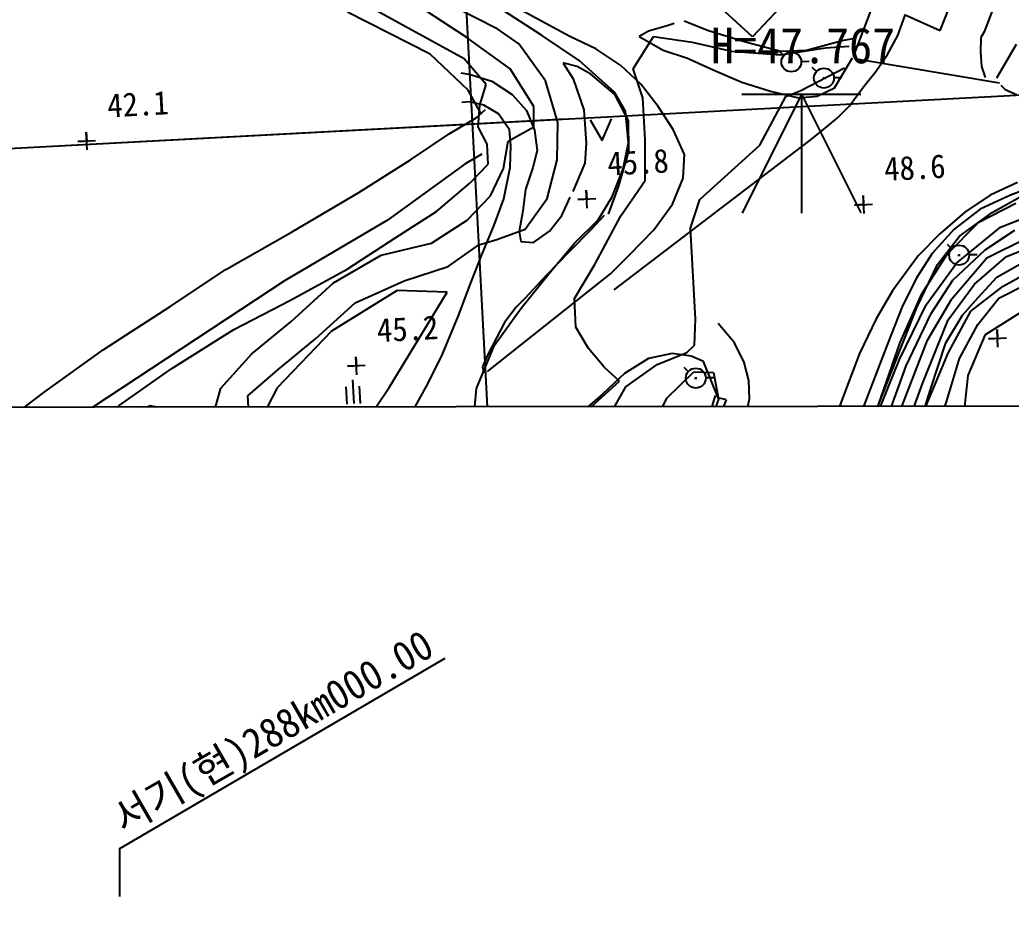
# Model space of a CAD drawing. Header units: millimetres. Extents: x 2406 to 3202, y 1103 to 1810.
# Drawn here: x 2787.3 to 2870.7, y 1363.4 to 1438.7 of the extents above; entities that cross this region are included whole.
import ezdxf
from ezdxf.enums import TextEntityAlignment as Align
from ezdxf.xclip import XClip

# ---------------------------------------------------------------- set-up
doc = ezdxf.new("R2010")
doc.units = ezdxf.units.MM
doc.header["$LTSCALE"] = 10
doc.header["$MEASUREMENT"] = 0
doc.header["$XCLIPFRAME"] = 2
doc.layers.add('TX-PAPR', color=2, linetype='Continuous', plot=False)
for name, color, linetype in [('TZ-BASE', 253, 'Continuous'), ('TZ-LEAL', 1, 'Continuous'), ('TZ-LEAT', 3, 'Continuous')]:
    doc.layers.add(name, color=color, linetype=linetype)
doc.styles.add('GHS', font='GulimChe.ttf')
doc.styles.add('GUL', font='GulimChe.ttf')
doc.styles.get("Standard").update_dxf_attribs({"font": 'GulimChe.ttf'})

# ---------------------------------------------------------------- blocks, each defined once
blk = doc.blocks.new('JD-DXFDH7DHF')
at = {"layer": 'TZ-BASE'}
for p, q in [((325.949, 142.644), (344.541, -207.217)), ((375.633, -43.015, 55.484), (419.626, 70.611, 55.484)), ((422.739, 69.528, 51.016), (379.325, -43.118, 51.016)), ((381.845, -9.49, 55.272), (368.31, -45.209, 55.272)), ((700.029, -31.567), (257.594, -55.079)), ((344.459, -43.502, 49.306), (327.45, -34.323, 49.306)), ((335.552, -45.406, 50.075), (320.932, -37.358, 50.075)), ((335.689, -43.555, 51.059), (329.288, -39.343, 51.059)), ((363.355, -39.764, 54.716), (359.829, -43.553, 54.716)), ((359.829, -43.553, 54.716), (356.216, -40.192, 54.716)), ((332.686, -44.995, 49.734), (325.729, -41.462, 49.734)), ((338.39, -42.908, 52.064), (334.633, -40.989, 52.064)), ((342.064, -43.397, 54.052), (338.486, -41.102, 54.052)), ((372.06, -43.419, 54.651), (372.677, -41.708, 54.651)), ((372.632, -41.668, 55.484), (375.633, -43.015, 55.484)), ((353.216, -42.419, 52.064), (352.63, -42.628, 52.064)), ((354.059, -42.193, 52.236), (356.125, -43.001, 52.236)), ((340.14, -44.122, 52.064), (338.39, -42.908, 52.064)), ((351.073, -43.072, 52.064), (350.287, -43.509, 52.064)), ((352.63, -42.628, 52.064), (351.073, -43.072, 52.064)), ((356.125, -43.001, 52.236), (359.23, -43.956, 52.236)), ((379.325, -43.118, 51.016), (379.057, -43.607, 51.016)), ((339.419, -46.226, 51.059), (335.689, -43.555, 51.059)), ((342.399, -47.232, 52.064), (340.14, -44.122, 52.064)), ((345.246, -45.547, 54.052), (342.064, -43.397, 54.052)), ((346.628, -44.561, 49.306), (344.459, -43.502, 49.306)), ((349.79, -46.238, 54.052), (351.498, -43.513, 54.052)), ((350.287, -43.509, 52.064), (351.268, -44.088, 52.064)), ((351.268, -44.088, 52.064), (352.291, -44.664, 52.064)), ((351.498, -43.513, 54.052), (354.743, -43.987, 54.052)), ((354.743, -43.987, 54.052), (358.049, -44.758, 54.052)), ((359.23, -43.956, 52.236), (362.195, -44.749, 52.236)), ((364.374, -44.65, 52.236), (367.365, -43.856, 52.236)), ((367.365, -43.856, 52.236), (368.424, -43.659, 52.236)), ((371.179, -45.019, 54.651), (372.06, -43.419, 54.651)), ((379.057, -43.607, 51.016), (379.007, -44.81, 51.016)), ((380.382, -46.996, 55.272), (382.04, -44.145, 55.272)), ((335.884, -48.044, 49.734), (332.686, -44.995, 49.734)), ((348.733, -45.967, 49.306), (346.628, -44.561, 49.306)), ((352.291, -44.664, 52.064), (354.349, -45.345, 52.064)), ((358.049, -44.758, 54.052), (362.182, -45.047, 54.052)), ((362.069, -44.735, 52.813), (362.461, -45.104, 52.813)), ((362.182, -45.047, 54.052), (365.957, -44.458, 54.052)), ((362.195, -44.749, 52.236), (364.374, -44.65, 52.236)), ((365.957, -44.458, 54.052), (367.963, -44.328, 54.052)), ((370.201, -46.454, 54.651), (371.179, -45.019, 54.651)), ((379.007, -44.81, 51.016), (379.087, -46.048, 51.016)), ((337.406, -47.557, 50.075), (335.552, -45.406, 50.075)), ((343.963, -45.763, 52.086), (343.878, -45.768, 52.086)), ((343.878, -45.768, 52.086), (344.735, -47.084, 52.086)), ((345.052, -46.035, 52.086), (343.963, -45.763, 52.086)), ((348.248, -48.223, 54.052), (345.246, -45.547, 54.052)), ((354.349, -45.345, 52.064), (356.512, -46.318, 52.064)), ((362.978, -45.66, 52.813), (363.183, -45.672, 52.813)), ((363.088, -45.586, 52.813), (363.096, -45.744, 52.813)), ((363.927, -45.614, 52.813), (364.604, -45.596, 52.813)), ((366.724, -47.84, 52.064), (368.23, -45.3, 52.064)), ((368.407, -45.374, 55.272), (380.623, -47.408, 55.272)), ((335.275, -46.584, 49.306), (336.097, -46.702, 49.306)), ((336.097, -46.702, 49.306), (337.89, -47.271, 49.306)), ((341.425, -49.395, 51.059), (339.419, -46.226, 51.059)), ((346.209, -46.688, 52.086), (345.052, -46.035, 52.086)), ((348.248, -48.398, 52.086), (346.209, -46.688, 52.086)), ((350.42, -47.528, 49.306), (348.733, -45.967, 49.306)), ((350.591, -48.671, 54.052), (349.79, -46.238, 54.052)), ((356.512, -46.318, 52.064), (358.937, -47.361, 52.064)), ((363.878, -48.064, 55.057), (367.567, -46.153, 55.057)), ((364.815, -46.099, 53.305), (365.206, -46.468, 53.305)), ((369.172, -47.763, 54.651), (370.201, -46.454, 54.651)), ((379.087, -46.048, 51.016), (379.404, -46.97, 51.016)), ((336.877, -49.305, 50.075), (337.406, -47.557, 50.075)), ((337.89, -47.271, 49.306), (339.592, -48.403, 49.306)), ((343.442, -50.764, 52.064), (342.399, -47.232, 52.064)), ((344.735, -47.084, 52.086), (345.632, -49.682, 52.086)), ((351.87, -49.405, 49.306), (350.42, -47.528, 49.306)), ((358.937, -47.361, 52.064), (361.342, -48.104, 52.064)), ((365.724, -47.024, 53.305), (365.928, -47.036, 53.305)), ((365.833, -46.951, 53.305), (365.842, -47.109, 53.305)), ((366.672, -46.978, 53.305), (367.35, -46.961, 53.305)), ((337.001, -50.072, 49.734), (335.884, -48.044, 49.734)), ((349.121, -49.795, 54.052), (348.248, -48.223, 54.052)), ((349.377, -50.596, 52.086), (348.248, -48.398, 52.086)), ((358.939, -48.381), (368.939, -48.372)), ((363.939, -48.376), (358.948, -58.381)), ((361.342, -48.104, 52.064), (363.693, -48.68, 52.064)), ((362.625, -48.574, 55.057), (363.878, -48.064, 55.057)), ((363.939, -48.376), (363.948, -58.376)), ((363.939, -48.376), (368.948, -58.372)), ((365.27, -48.535, 52.064), (366.724, -47.84, 52.064)), ((367.989, -49.34, 54.651), (369.172, -47.763, 54.651)), ((380.722, -47.616, 54.652), (381.089, -47.978, 54.652)), ((381.089, -47.978, 54.652), (382.058, -48.386, 54.652)), ((336.033, -49.02, 49.306), (335.35, -49.065, 49.306)), ((337.207, -49.287, 49.306), (336.033, -49.02, 49.306)), ((339.592, -48.403, 49.306), (340.793, -49.74, 49.306)), ((350.778, -52.215, 54.052), (350.591, -48.671, 54.052)), ((360.448, -52.658, 55.057), (362.625, -48.574, 55.057)), ((363.693, -48.68, 52.064), (365.27, -48.535, 52.064)), ((336.548, -50.358, 50.418), (337.36, -49.663, 50.418)), ((336.738, -51.114, 50.075), (336.877, -49.305, 50.075)), ((338.455, -50.02, 49.306), (337.207, -49.287, 49.306)), ((339.357, -51.376, 49.306), (338.455, -50.02, 49.306)), ((340.793, -49.74, 49.306), (341.459, -51.41, 49.306)), ((341.408, -51.11, 51.059), (341.425, -49.395, 51.059)), ((345.632, -49.682, 52.086), (345.815, -52.499, 52.086)), ((349.381, -52.477, 54.052), (349.121, -49.795, 54.052)), ((353.153, -51.336, 49.306), (351.87, -49.405, 49.306)), ((366.943, -50.393, 54.651), (367.989, -49.34, 54.651)), ((344.048, -50.485), (0.063, -68.765)), ((334.279, -51.706, 50.418), (336.548, -50.358, 50.418)), ((343.389, -53.895, 52.064), (343.442, -50.764, 52.064)), ((346.168, -50.535, 52.257), (347.161, -52.281, 52.257)), ((347.161, -52.281, 52.257), (347.962, -50.44, 52.257)), ((349.415, -53.165, 52.086), (349.377, -50.596, 52.086)), ((365.479, -51.603, 54.651), (366.943, -50.393, 54.651)), ((303.818, -53.062, 49.177), (303.738, -51.564, 49.177)), ((303.738, -51.564, 49.177), (303.778, -52.313, 49.177)), ((331.036, -53.887, 50.418), (334.279, -51.706, 50.418)), ((337.475, -52.566, 50.075), (336.738, -51.114, 50.075)), ((339.258, -52.321, 51.059), (341.408, -51.11, 51.059)), ((339.486, -52.696, 49.306), (339.357, -51.376, 49.306)), ((341.459, -51.41, 49.306), (341.698, -53.109, 49.306)), ((354.105, -53.46, 49.306), (353.153, -51.336, 49.306)), ((364.542, -52.349, 54.651), (365.479, -51.603, 54.651)), ((303.029, -52.353, 49.177), (304.527, -52.273, 49.177)), ((303.778, -52.313, 49.177), (303.029, -52.353, 49.177)), ((337.586, -54.272, 50.075), (337.475, -52.566, 50.075)), ((338.851, -54.619, 51.059), (339.258, -52.321, 51.059)), ((345.815, -52.499, 52.086), (345.71, -54.177, 52.086)), ((348.172, -64.854, 54.651), (364.542, -52.349, 54.651)), ((348.923, -54.65, 54.052), (349.381, -52.477, 54.052)), ((350.787, -55.643, 54.052), (350.778, -52.215, 54.052)), ((339.434, -54.542, 49.306), (339.486, -52.696, 49.306)), ((341.698, -53.109, 49.306), (341.32, -54.548, 49.306)), ((348.577, -56.09, 52.086), (349.415, -53.165, 52.086)), ((355.389, -57.229, 55.057), (360.448, -52.658, 55.057)), ((326.673, -56.656, 50.418), (331.036, -53.887, 50.418)), ((335.643, -54.231, 48.057), (329.096, -58.984, 48.057)), ((337.047, -53.411, 48.057), (335.643, -54.231, 48.057)), ((342.53, -57.165, 52.064), (343.389, -53.895, 52.064)), ((345.71, -54.177, 52.086), (344.707, -56.556, 52.086)), ((353.977, -55.439, 49.306), (354.105, -53.46, 49.306)), ((336.018, -55.874, 50.075), (337.586, -54.272, 50.075)), ((337.757, -56.918, 51.059), (338.851, -54.619, 51.059)), ((338.878, -57.192, 49.306), (339.434, -54.542, 49.306)), ((341.32, -54.548, 49.306), (340.711, -56.387, 49.306)), ((348.006, -57.023, 54.052), (348.923, -54.65, 54.052)), ((333.216, -58.241, 50.075), (336.018, -55.874, 50.075)), ((348.751, -58.603, 54.052), (350.787, -55.643, 54.052)), ((353.091, -57.639, 49.306), (353.977, -55.439, 49.306)), ((382.12, -55.792, 55.762), (379.834, -56.883, 55.762)), ((384.341, -55.823, 55.87), (381.538, -56.862, 55.87)), ((321.018, -59.981, 50.418), (326.673, -56.656, 50.418)), ((340.711, -56.387, 49.306), (340.486, -58.201, 49.306)), ((345.915, -57.953, 52.833), (345.835, -56.456, 52.833)), ((345.835, -56.456, 52.833), (345.875, -57.205, 52.833)), ((347.702, -58.461, 52.086), (348.577, -56.09, 52.086)), ((335.791, -58.974, 51.059), (337.757, -56.918, 51.059)), ((338.078, -59.386, 49.306), (338.878, -57.192, 49.306)), ((340.682, -59.727, 52.064), (342.53, -57.165, 52.064)), ((343.768, -58.588, 49.306), (344.482, -57.042, 49.306)), ((345.126, -57.244, 52.833), (346.624, -57.165, 52.833)), ((345.875, -57.205, 52.833), (345.126, -57.244, 52.833)), ((346.845, -58.941, 54.052), (348.006, -57.023, 54.052)), ((354.603, -59.637, 55.057), (355.389, -57.229, 55.057)), ((369.212, -58.41, 55.634), (369.132, -56.913, 55.634)), ((369.132, -56.913, 55.634), (369.172, -57.662, 55.634)), ((379.834, -56.883, 55.762), (377.698, -58.307, 55.762)), ((378.866, -59.131, 56.062), (381.978, -57.558, 56.062)), ((381.538, -56.862, 55.87), (379.001, -58.056, 55.87)), ((380.005, -58.333, 56.683), (382.61, -56.878, 56.683)), ((329.802, -60.434, 50.075), (333.216, -58.241, 50.075)), ((340.486, -58.201, 49.306), (340.17, -59.936, 49.306)), ((351.517, -59.799, 49.306), (353.091, -57.639, 49.306)), ((368.423, -57.701, 55.634), (369.921, -57.622, 55.634)), ((369.172, -57.662, 55.634), (368.423, -57.701, 55.634)), ((377.698, -58.307, 55.762), (375.588, -60.116, 55.762)), ((379.001, -58.056, 55.87), (376.797, -59.741, 55.87)), ((377.262, -60.311, 56.683), (380.005, -58.333, 56.683)), ((380.694, -59.569, 57.045), (385.08, -57.827, 57.045)), ((329.096, -58.984, 48.057), (320.428, -64.09, 48.057)), ((332.79, -60.926, 51.059), (335.791, -58.974, 51.059)), ((342.739, -59.898, 49.306), (343.768, -58.588, 49.306)), ((344.83, -60.915, 54.052), (346.845, -58.941, 54.052)), ((347.324, -58.571, 49.306), (346.204, -59.801, 49.306)), ((346.571, -62.644, 54.052), (348.751, -58.603, 54.052)), ((376.213, -61.832, 56.062), (378.866, -59.131, 56.062)), ((315.48, -63.126, 50.418), (321.018, -59.981, 50.418)), ((337.041, -61.896, 49.306), (338.078, -59.386, 49.306)), ((338.297, -60.611, 52.064), (340.682, -59.727, 52.064)), ((340.17, -59.936, 49.306), (340.311, -60.784, 49.306)), ((341.386, -60.843, 49.306), (342.739, -59.898, 49.306)), ((346.204, -59.801, 49.306), (344.434, -61.587, 49.306)), ((349.469, -61.903, 49.306), (351.517, -59.799, 49.306)), ((355.017, -67.323, 55.057), (354.603, -59.637, 55.057)), ((376.797, -59.741, 55.87), (374.958, -61.789, 55.87)), ((376.992, -62.595, 57.045), (380.694, -59.569, 57.045)), ((379.403, -61.476, 58.055), (381.894, -59.816, 58.055)), ((325.69, -63.101, 50.075), (329.802, -60.434, 50.075)), ((336.784, -61.052, 52.064), (338.297, -60.611, 52.064)), ((340.311, -60.784, 49.306), (341.386, -60.843, 49.306)), ((342.804, -63.36, 54.052), (344.83, -60.915, 54.052)), ((375.588, -60.116, 55.762), (373.781, -61.99, 55.762)), ((375.404, -62.703, 56.683), (377.262, -60.311, 56.683)), ((379.549, -62.16, 59.055), (382.775, -60.541, 59.055)), ((381.215, -62.029, 60.08), (384.232, -60.849, 60.08)), ((328.57, -61.929, 51.059), (332.79, -60.926, 51.059)), ((334.203, -62.891, 52.064), (336.784, -61.052, 52.064)), ((344.434, -61.587, 49.306), (342.468, -63.643, 49.306)), ((376.196, -61.001, 56.277), (376.588, -61.37, 56.277)), ((376.678, -64.024, 58.055), (379.403, -61.476, 58.055)), ((324.565, -64.246, 51.059), (328.57, -61.929, 51.059)), ((335.975, -64.622, 49.306), (337.041, -61.896, 49.306)), ((347.859, -63.507, 49.306), (349.469, -61.903, 49.306)), ((373.781, -61.99, 55.762), (371.615, -64.916, 55.762)), ((374.958, -61.789, 55.87), (373.595, -63.892, 55.87)), ((374.075, -65.184, 56.062), (376.213, -61.832, 56.062)), ((376.589, -65.595, 59.055), (379.549, -62.16, 59.055)), ((377.105, -61.926, 56.277), (377.31, -61.938, 56.277)), ((377.215, -61.852, 56.277), (377.223, -62.01, 56.277)), ((378.054, -61.879, 56.277), (378.731, -61.862, 56.277)), ((378.503, -64.352, 60.08), (381.215, -62.029, 60.08)), ((380.379, -63.783, 61.043), (383.617, -61.94, 61.043)), ((380.931, -64.525, 62.048), (384.694, -62.437, 62.048)), ((310.799, -66.258, 50.418), (315.48, -63.126, 50.418)), ((320.933, -65.724, 50.075), (325.69, -63.101, 50.075)), ((330.51, -64.074, 52.064), (334.203, -62.891, 52.064)), ((340.344, -66.391, 54.052), (342.804, -63.36, 54.052)), ((344.834, -65.585, 54.052), (346.571, -62.644, 54.052)), ((373.668, -66.33, 56.683), (375.404, -62.703, 56.683)), ((374.434, -66.104, 57.045), (376.992, -62.595, 57.045)), ((320.428, -64.09, 48.057), (298.772, -78.353, 48.057)), ((320.964, -67.522, 51.059), (324.565, -64.246, 51.059)), ((326.388, -65.927, 52.064), (330.51, -64.074, 52.064)), ((337.508, -71.722, 49.306), (347.859, -63.507, 49.306)), ((342.468, -63.643, 49.306), (340.664, -65.56, 49.306)), ((373.595, -63.892, 55.87), (372.382, -66.328, 55.87)), ((374.858, -66.848, 58.055), (376.678, -64.024, 58.055)), ((378.807, -65.495, 61.043), (380.379, -63.783, 61.043)), ((329.908, -64.888, 50.824), (324.389, -68.332, 50.824)), ((329.24, -73.074, 50.824), (334.117, -65.043, 50.824)), ((334.117, -65.043, 50.824), (329.908, -64.888, 50.824)), ((335.098, -66.951, 49.306), (335.975, -64.622, 49.306)), ((371.615, -64.916, 55.762), (370.226, -67.277, 55.762)), ((376.303, -67.38, 60.08), (378.503, -64.352, 60.08)), ((378.196, -66.631, 62.048), (380.931, -64.525, 62.048)), ((380.568, -65.534, 63.053), (382.891, -64.354, 63.053)), ((316.164, -68.177, 50.075), (320.933, -65.724, 50.075)), ((340.664, -65.56, 49.306), (339.941, -66.293, 49.306)), ((344.947, -67.977, 54.052), (344.834, -65.585, 54.052)), ((372.242, -69.289, 56.062), (374.075, -65.184, 56.062)), ((374.548, -69.082, 59.055), (376.589, -65.595, 59.055)), ((377.491, -66.976, 61.043), (378.807, -65.495, 61.043)), ((378.783, -67.749, 63.053), (380.568, -65.534, 63.053)), ((305.163, -69.881, 50.418), (310.799, -66.258, 50.418)), ((323.069, -68.928, 52.064), (326.388, -65.927, 52.064)), ((338.103, -69.493, 54.052), (340.344, -66.391, 54.052)), ((339.941, -66.293, 49.306), (338.954, -67.6, 49.306)), ((372.382, -66.328, 55.87), (371.205, -69.318, 55.87)), ((371.937, -70.685, 56.683), (373.668, -66.33, 56.683)), ((372.205, -70.705, 57.045), (374.434, -66.104, 57.045)), ((376.285, -70.183, 62.048), (378.196, -66.631, 62.048)), ((379.438, -68.602, 65.953), (382.543, -66.643, 65.953)), ((317.668, -70.222, 51.059), (320.964, -67.522, 51.059)), ((333.727, -70.254, 49.306), (335.098, -66.951, 49.306)), ((354.945, -69.513, 55.057), (355.017, -67.323, 55.057)), ((370.226, -67.277, 55.762), (368.83, -70.196, 55.762)), ((372.767, -71.232, 58.055), (374.858, -66.848, 58.055)), ((374.161, -72.662, 60.08), (376.303, -67.38, 60.08)), ((376.099, -69.295, 61.043), (377.491, -66.976, 61.043)), ((310.937, -71.473, 50.075), (316.164, -68.177, 50.075)), ((324.389, -68.332, 50.824), (319.813, -73.086, 50.824)), ((338.954, -67.6, 49.306), (338.267, -68.887, 49.306)), ((346.007, -69.794, 54.052), (344.947, -67.977, 54.052)), ((358.316, -69.294, 58.114), (356.925, -67.67, 58.114)), ((377.257, -70.634, 63.053), (378.783, -67.749, 63.053)), ((380.485, -69.676, 63.502), (380.406, -68.178, 63.502)), ((380.406, -68.178, 63.502), (380.445, -68.927, 63.502)), ((319.856, -71.579, 52.064), (323.069, -68.928, 52.064)), ((338.267, -68.887, 49.306), (337.505, -70.351, 49.306)), ((370.656, -79.218, 59.055), (374.548, -69.082, 59.055)), ((377.973, -72.055, 65.953), (379.438, -68.602, 65.953)), ((379.696, -68.967, 63.502), (381.194, -68.887, 63.502)), ((380.445, -68.927, 63.502), (379.696, -68.967, 63.502)), ((300.293, -73.412, 50.418), (305.163, -69.881, 50.418)), ((336.584, -73.149, 54.052), (338.103, -69.493, 54.052)), ((347.353, -71.378, 54.052), (346.007, -69.794, 54.052)), ((371.205, -69.318, 55.87), (351.786, -119.989, 55.87)), ((354.298, -70.112, 55.057), (354.945, -69.513, 55.057)), ((359.109, -70.956, 58.114), (358.316, -69.294, 58.114)), ((370.655, -73.891, 56.062), (372.242, -69.289, 56.062)), ((374.812, -73.235, 61.043), (376.099, -69.295, 61.043)), ((315.072, -73.133, 51.059), (317.668, -70.222, 51.059)), ((326.515, -71.984, 52.235), (326.436, -70.486, 52.235)), ((326.436, -70.486, 52.235), (326.476, -71.235, 52.235)), ((332.514, -72.689, 49.306), (333.727, -70.254, 49.306)), ((337.505, -70.351, 49.306), (337.096, -71.32, 49.306)), ((351.064, -70.627, 55.229), (349.045, -71.872, 55.229)), ((353.05, -70.198, 55.229), (351.064, -70.627, 55.229)), ((351.793, -71.132, 55.057), (354.298, -70.112, 55.057)), ((354.651, -70.437, 55.229), (353.05, -70.198, 55.229)), ((355.709, -70.882, 55.229), (354.651, -70.437, 55.229)), ((356.935, -73.931, 55.229), (355.709, -70.882, 55.229)), ((368.83, -70.196, 55.762), (367.77, -73.007, 55.762)), ((369.103, -77.854, 56.683), (371.937, -70.685, 56.683)), ((370.1, -75.898, 57.045), (372.205, -70.705, 57.045)), ((374.243, -75.029, 62.048), (376.285, -70.183, 62.048)), ((376.164, -74.261, 63.053), (377.257, -70.634, 63.053)), ((306.511, -74.589, 50.075), (310.937, -71.473, 50.075)), ((317.341, -73.757, 52.064), (319.856, -71.579, 52.064)), ((325.727, -71.274, 52.235), (327.225, -71.195, 52.235)), ((326.476, -71.235, 52.235), (325.727, -71.274, 52.235)), ((337.096, -71.32, 49.306), (337.215, -71.827, 49.306)), ((348.628, -72.537, 54.052), (347.353, -71.378, 54.052)), ((349.173, -73.016, 55.057), (351.793, -71.132, 55.057)), ((352.619, -73.949, 56.062), (354.876, -71.746, 56.062)), ((354.029, -71.354, 55.421), (354.42, -71.723, 55.421)), ((354.876, -71.746, 56.062), (356.551, -71.808, 56.062)), ((359.508, -72.473, 58.114), (359.109, -70.956, 58.114)), ((368.393, -83.368, 58.055), (372.767, -71.232, 58.055)), ((326.149, -72.414, 51.444), (326.256, -74.424, 51.444)), ((342.27, -78.221, 54.052), (348.628, -72.537, 54.052)), ((349.045, -71.872, 55.229), (347.188, -73.621, 55.229)), ((354.938, -72.28, 55.421), (355.142, -72.292, 55.421)), ((355.047, -72.206, 55.421), (355.055, -72.364, 55.421)), ((355.886, -72.233, 55.421), (356.564, -72.216, 55.421)), ((356.551, -71.808, 56.062), (356.954, -74.053, 56.062)), ((359.565, -74.012, 58.114), (359.508, -72.473, 58.114)), ((377.622, -75.392, 65.953), (377.973, -72.055, 65.953)), ((295.432, -77.07, 50.418), (300.293, -73.412, 50.418)), ((314.028, -76.843, 51.059), (315.072, -73.133, 51.059)), ((319.813, -73.086, 50.824), (318.249, -76.059, 50.824)), ((325.592, -73.01, 51.444), (325.669, -74.455, 51.444)), ((326.821, -74.416, 51.444), (326.743, -72.949, 51.444)), ((327.01, -76.347, 50.824), (329.24, -73.074, 50.824)), ((331.29, -74.954, 49.306), (332.514, -72.689, 49.306)), ((336.436, -74.829, 54.052), (336.584, -73.149, 54.052)), ((348.018, -75.019, 55.057), (349.173, -73.016, 55.057)), ((367.77, -73.007, 55.762), (366.236, -77.092, 55.762)), ((370.896, -81.483, 60.08), (374.161, -72.662, 60.08)), ((373.457, -77.437, 61.043), (374.812, -73.235, 61.043)), ((317.506, -76.96, 52.064), (317.341, -73.757, 52.064)), ((347.188, -73.621, 55.229), (344.957, -75.566, 55.229)), ((345.315, -106.139, 55.229), (357.632, -74.1, 55.229)), ((351.03, -77.18, 56.062), (352.619, -73.949, 56.062)), ((356.954, -74.053, 56.062), (352.842, -85.29, 56.062)), ((355.467, -77.711, 55.507), (356.708, -73.731, 55.507)), ((357.632, -74.1, 55.229), (356.935, -73.931, 55.229)), ((359.275, -75.488, 58.114), (359.565, -74.012, 58.114)), ((365.856, -86.415, 56.062), (370.655, -73.891, 56.062)), ((374.707, -78.213, 63.053), (376.164, -74.261, 63.053)), ((301.837, -78.492, 50.075), (306.511, -74.589, 50.075)), ((309.112, -74.596, 49.648), (305.849, -76.479, 49.648)), ((311.89, -75.144, 49.648), (309.112, -74.596, 49.648))]:
    blk.add_line(p, q, dxfattribs=at)
for centre in [(363.091, -45.654, 52.813), (365.837, -47.018, 53.305), (377.218, -61.92, 56.277), (355.051, -72.274, 55.421)]:
    blk.add_circle(centre, 0.837, dxfattribs=at)
at = {"layer": 'TZ-BASE', "style": 'GHS'}
blk.add_text('H=47.767', height=3, rotation=0.05124, dxfattribs=at).set_placement((364.077, -44.299), align=Align.MIDDLE)
at = {"layer": 'TZ-BASE', "style": 'GUL'}
for s, p in [('42.1', (305.561, -50.33, 49.306)), ('45.8', (347.658, -55.221, 49.306)), ('48.6', (370.955, -55.678, 62.048)), ('45.2', (328.259, -69.252, 49.306))]:
    blk.add_text(s, height=2, rotation=3.04196, dxfattribs=at).set_placement(p)

msp = doc.modelspace()

# ---------------------------------------------------------------- linework, layer by layer
at = {"layer": 'TX-PAPR'}
msp.add_lwpolyline([(2489.069, 1555.776), (3189.068, 1556.419), (3189.206, 1406.419), (2489.206, 1405.776)], close=True, dxfattribs=at)
at = {"layer": 'TZ-LEAL'}
msp.add_lwpolyline([(2823.066, 1384.896), (2795.685, 1368.871), (2795.685, 1364.871)], dxfattribs=at)

# ---------------------------------------------------------------- block references
at = {"layer": 'TZ-BASE'}
ref = msp.add_blockref('JD-DXFDH7DHF', (2489.137, 1480.776), dxfattribs=at)
XClip(ref).set_block_clipping_path([(-0.0689262289, 74.9999682976), (699.9307781337, 75.6432797985), (700.0686305916, -74.3566568571), (0.068926229, -74.9999683274)])

# ---------------------------------------------------------------- texts
at = {"layer": 'TZ-LEAT'}
msp.add_text('서기(현)288km000.00', height=2.5, rotation=30, dxfattribs=at).set_placement((2809.179, 1377.664), align=Align.CENTER)

doc.saveas('drawing.dxf')
